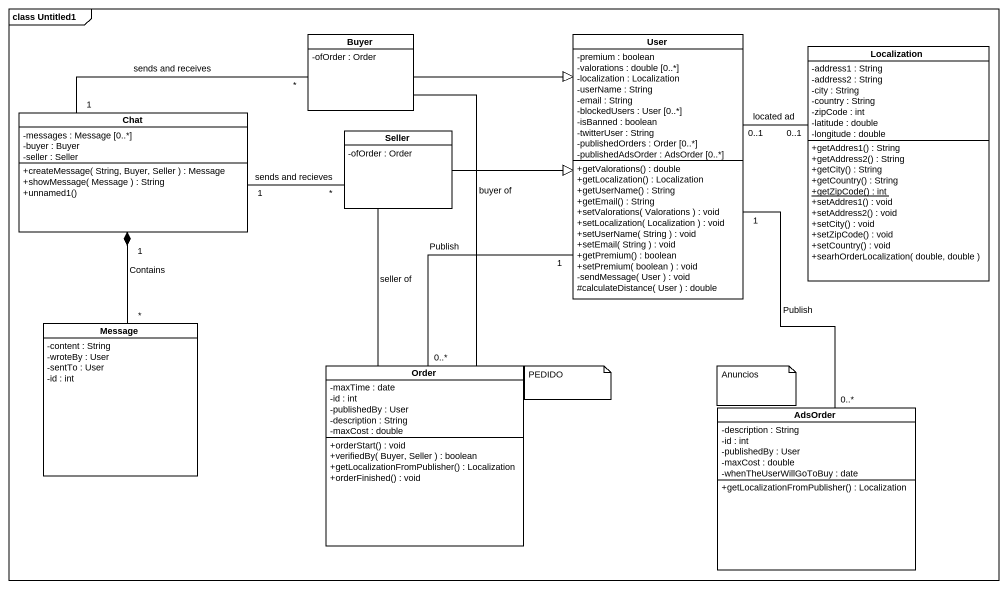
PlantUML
@startuml
mainframe class Untitled1
hide circle
hide empty members
skinparam classAttributeIconSize 0
class Buyer {
  -ofOrder : Order
}
class User {
  -premium : boolean
  -valorations : double [0..*]
  -localization : Localization
  -userName : String
  -email : String
  -blockedUsers : User [0..*]
  -isBanned : boolean
  -twitterUser : String
  -publishedOrders : Order [0..*]
  -publishedAdsOrder : AdsOrder [0..*]
  +getValorations() : double
  +getLocalization() : Localization
  +getUserName() : String
  +getEmail() : String
  +setValorations( Valorations ) : void
  +setLocalization( Localization ) : void
  +setUserName( String ) : void
  +setEmail( String ) : void
  +getPremium() : boolean
  +setPremium( boolean ) : void
  -sendMessage( User ) : void
  #calculateDistance( User ) : double
}
class Localization {
  -address1 : String
  -address2 : String
  -city : String
  -country : String
  -zipCode : int
  -latitude : double
  -longitude : double
  +getAddres1() : String
  +getAddress2() : String
  +getCity() : String
  +getCountry() : String
  {static} +getZipCode() : int
  +setAddres1() : void
  +setAddress2() : void
  +setCity() : void
  +setZipCode() : void
  +setCountry() : void
  +searhOrderLocalization( double, double )
}
class Chat {
  -messages : Message [0..*]
  -buyer : Buyer
  -seller : Seller
  +createMessage( String, Buyer, Seller ) : Message
  +showMessage( Message ) : String
  +unnamed1()
}
class Seller {
  -ofOrder : Order
}
class Message {
  -content : String
  -wroteBy : User
  -sentTo : User
  -id : int
}
class Order {
  -maxTime : date
  -id : int
  -publishedBy : User
  -description : String
  -maxCost : double
  +orderStart() : void
  +verifiedBy( Buyer, Seller ) : boolean
  +getLocalizationFromPublisher() : Localization
  +orderFinished() : void
}
class AdsOrder {
  -description : String
  -id : int
  -publishedBy : User
  -maxCost : double
  -whenTheUserWillGoToBuy : date
  +getLocalizationFromPublisher() : Localization
}
Buyer -right-|> User
Buyer -- Order : buyer of
User "0..1" -right- "0..1" Localization : located ad
Chat "1" -right- "*" Buyer : sends and receives
Chat "1" -right- "*" Seller : sends and recieves
Chat "1" *-- "*" Message : Contains
Seller -right-|> User
Seller -- Order : seller of
Order "0..*" -up- "1" User : Publish
AdsOrder "0..*" -up- "1" User : Publish
note as N1
  PEDIDO
end note
note as N2
  Anuncios
end note
@enduml
